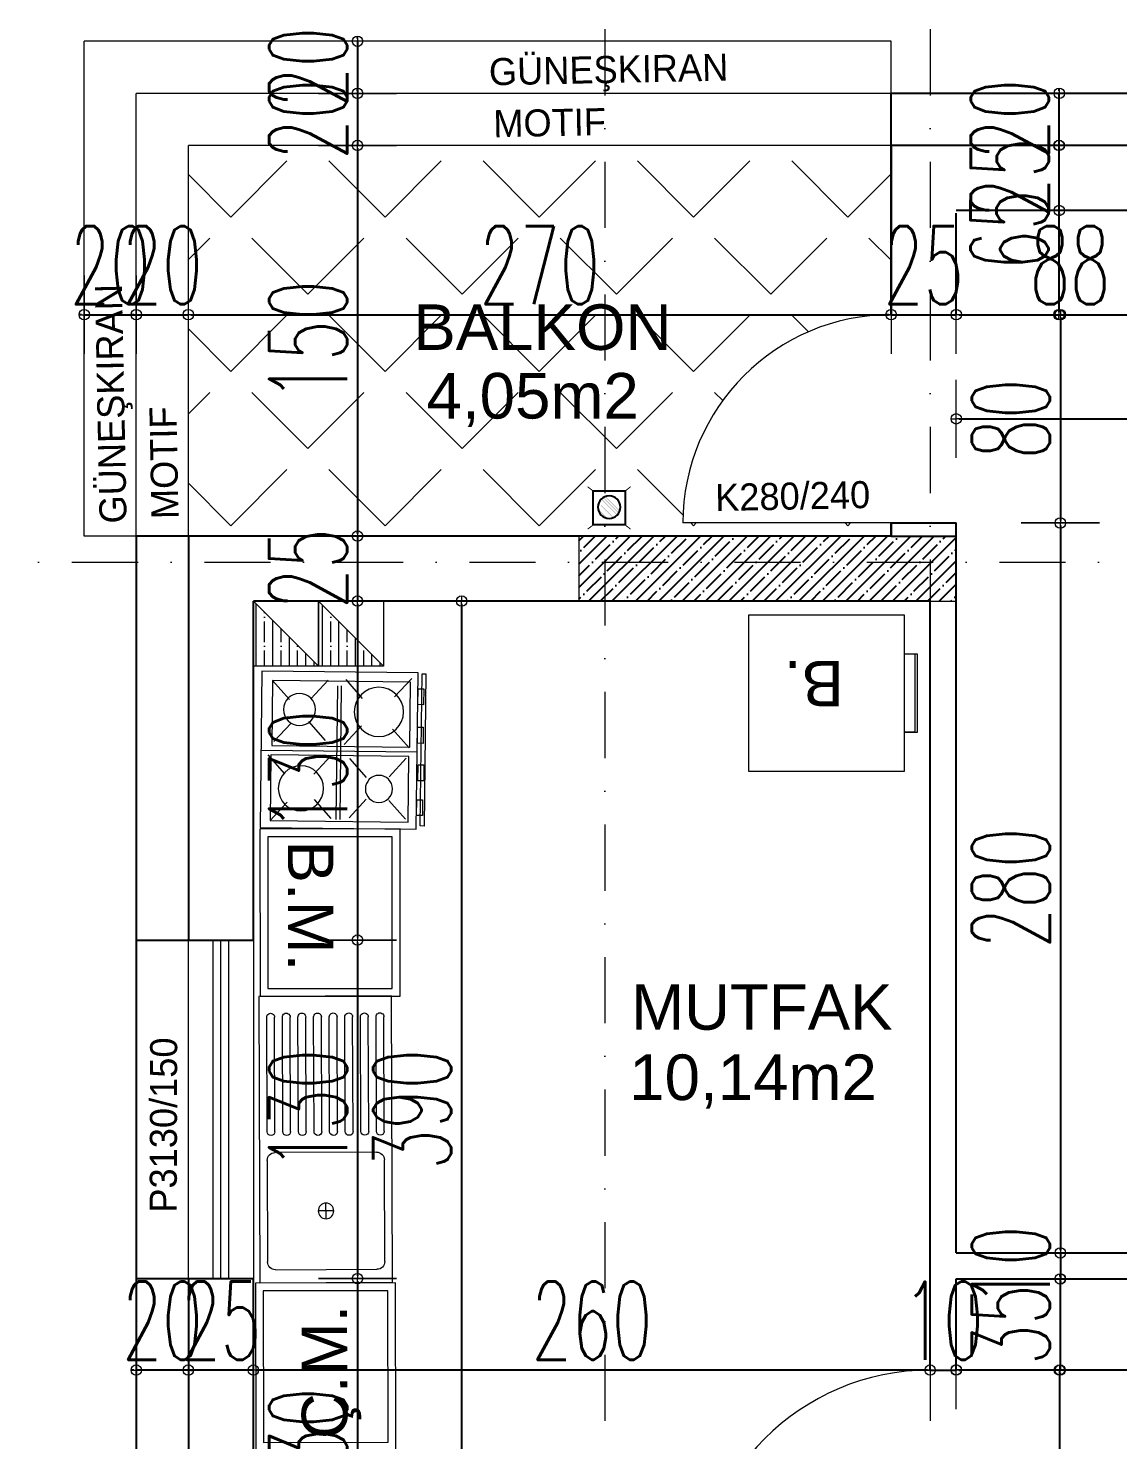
# Model space of a CAD drawing. Header units: millimetres. Extents: x -16104 to 67872, y -88009 to 12107.
# Drawn here: x 28793 to 29212, y 11078 to 11620 of the extents above; entities that cross this region are included whole.
import ezdxf

# ---------------------------------------------------------------- set-up
doc = ezdxf.new("R2010")
doc.units = ezdxf.units.MM
doc.linetypes.add('DASHDOTX2', pattern=[50.8, 25.4, -12.7, 0, -12.7])
doc.layers.get('0').update_dxf_attribs({"color": 241})
for name, color, linetype, lineweight in [('akslar', 144, 'Continuous', 20), ('baca', 46, 'Continuous', 5), ('balkon', 6, 'Continuous', 5), ('duvar', 123, 'Continuous', 25), ('emsal&kolon', 1, 'Continuous', 5), ('kapı', 3, 'Continuous', 5), ('OLCU', 54, 'Continuous', 13), ('pencere', 5, 'Continuous', 5), ('POZ', 36, 'Continuous', 18), ('tefriş', 30, 'Continuous', 5), ('ÖLÇÜ', 252, 'Continuous', 20)]:
    doc.layers.add(name, color=color, linetype=linetype, lineweight=lineweight)
doc.styles.add('DIM', font='Txttw.shx', dxfattribs={"width": 0.6})
doc.styles.add('M2', font='stylu.ttf', dxfattribs={"height": 10})
doc.dimstyles.new('50', dxfattribs={"dimscale": 0, "dimtxt": 30, "dimasz": 1, "dimexe": 0, "dimexo": 2, "dimgap": 4, "dimtad": 1, "dimdec": 0, "dimzin": 0, "dimdsep": 46, "dimtxsty": 'DIM', "dimblk1": 'DOT', "dimblk2": 'DOT', "dimsah": 1, "dimcen": 1.5, "dimdle": 3, "dimse1": 1, "dimse2": 1, "dimclrd": 256, "dimclre": 9, "dimclrt": 256, "dimadec": 0, "dimazin": 0, "dimtfac": 0.24, "dimtdec": 0, "dimtix": 1, "dimtmove": 2, "dimatfit": 3, "dimldrblk": 'DOT', "dimfxl": 0, "dimtolj": 1, "dimtzin": 15, "dimarcsym": 0})

# ---------------------------------------------------------------- blocks, each defined once
blk = doc.blocks.new('DOT')
for p, q in [((0, 15), (0, -15)), ((-2, 0), (0, 0)), ((2, 0), (0, 0))]:
    blk.add_line(p, q)
blk.add_circle((0, 0), 2)
blk = doc.blocks.new('*D2025')
at = {"layer": 'Defpoints', "color": 0, "transparency": 16777216}
for p in [(28814.93, 11510.04), (28834.93, 11510.04), (28834.93, 11510.04)]:
    blk.add_point(p, dxfattribs=at)
at = {"layer": 'OLCU', "lineweight": -2, "transparency": 16777216}
for p, q in [((28813.93, 11510.04), (28812.93, 11510.04)), ((28814.93, 11510.04), (28834.93, 11510.04)), ((28835.93, 11510.04), (28836.93, 11510.04))]:
    blk.add_line(p, q, dxfattribs=at)
blk.add_blockref('DOT', (28814.93, 11510.04), dxfattribs=at)
at = {"layer": 'OLCU', "lineweight": -2, "transparency": 16777216, "rotation": 180}
blk.add_blockref('DOT', (28834.93, 11510.04), dxfattribs=at)
at = {"layer": 'OLCU', "transparency": 16777216, "insert": (28824.93, 11529.04), "char_height": 30, "attachment_point": 5, "style": 'DIM'}
blk.add_mtext('\\A1;20', dxfattribs=at)
blk = doc.blocks.new('*D2313')
at = {"layer": 'Defpoints', "color": 0, "transparency": 16777216}
for p in [(28834.93, 11510.04), (28854.93, 11510.04), (28854.93, 11510.04)]:
    blk.add_point(p, dxfattribs=at)
at = {"layer": 'OLCU', "lineweight": -2, "transparency": 16777216}
for p, q in [((28833.93, 11510.04), (28832.93, 11510.04)), ((28834.93, 11510.04), (28854.93, 11510.04)), ((28855.93, 11510.04), (28856.93, 11510.04))]:
    blk.add_line(p, q, dxfattribs=at)
blk.add_blockref('DOT', (28834.93, 11510.04), dxfattribs=at)
at = {"layer": 'OLCU', "lineweight": -2, "transparency": 16777216, "rotation": 180}
blk.add_blockref('DOT', (28854.93, 11510.04), dxfattribs=at)
at = {"layer": 'OLCU', "transparency": 16777216, "insert": (28844.93, 11529.04), "char_height": 30, "attachment_point": 5, "style": 'DIM'}
blk.add_mtext('\\A1;20', dxfattribs=at)
blk = doc.blocks.new('*D2314')
at = {"layer": 'Defpoints', "color": 0, "transparency": 16777216}
for p in [(28854.93, 11510.04), (29124.93, 11510.04), (29124.93, 11510.04)]:
    blk.add_point(p, dxfattribs=at)
at = {"layer": 'OLCU', "lineweight": -2, "transparency": 16777216}
blk.add_line((28855.93, 11510.04), (29123.93, 11510.04), dxfattribs=at)
at = {"layer": 'OLCU', "lineweight": -2, "transparency": 16777216, "rotation": 180}
blk.add_blockref('DOT', (28854.93, 11510.04), dxfattribs=at)
at = {"layer": 'OLCU', "lineweight": -2, "transparency": 16777216}
blk.add_blockref('DOT', (29124.93, 11510.04), dxfattribs=at)
at = {"layer": 'OLCU', "transparency": 16777216, "insert": (28989.93, 11529.04), "char_height": 30, "attachment_point": 5, "style": 'DIM'}
blk.add_mtext('\\A1;270', dxfattribs=at)
blk = doc.blocks.new('*D2315')
at = {"layer": 'Defpoints', "color": 0, "transparency": 16777216}
for p in [(29124.93, 11510.04), (29149.93, 11510.04), (29149.93, 11510.04)]:
    blk.add_point(p, dxfattribs=at)
at = {"layer": 'OLCU', "lineweight": -2, "transparency": 16777216}
for p, q in [((29123.93, 11510.04), (29122.93, 11510.04)), ((29124.93, 11510.04), (29149.93, 11510.04)), ((29150.93, 11510.04), (29151.93, 11510.04))]:
    blk.add_line(p, q, dxfattribs=at)
blk.add_blockref('DOT', (29124.93, 11510.04), dxfattribs=at)
at = {"layer": 'OLCU', "lineweight": -2, "transparency": 16777216, "rotation": 180}
blk.add_blockref('DOT', (29149.93, 11510.04), dxfattribs=at)
at = {"layer": 'OLCU', "transparency": 16777216, "insert": (29137.43, 11529.04), "char_height": 30, "attachment_point": 5, "style": 'DIM'}
blk.add_mtext('\\A1;25', dxfattribs=at)
blk = doc.blocks.new('*D2316')
at = {"layer": 'Defpoints', "color": 0, "transparency": 16777216}
for p in [(29149.93, 11550.04), (29237.43, 11550.04), (29237.43, 11510.04)]:
    blk.add_point(p, dxfattribs=at)
at = {"layer": 'OLCU', "lineweight": -2, "transparency": 16777216}
blk.add_line((29150.93, 11510.04), (29236.43, 11510.04), dxfattribs=at)
at = {"layer": 'OLCU', "lineweight": -2, "transparency": 16777216, "rotation": 180}
blk.add_blockref('DOT', (29149.93, 11510.04), dxfattribs=at)
at = {"layer": 'OLCU', "lineweight": -2, "transparency": 16777216}
blk.add_blockref('DOT', (29237.43, 11510.04), dxfattribs=at)
at = {"layer": 'OLCU', "transparency": 16777216, "insert": (29193.68, 11529.04), "char_height": 30, "attachment_point": 5, "style": 'DIM'}
blk.add_mtext('\\A1;88', dxfattribs=at)
blk = doc.blocks.new('*D2030')
at = {"layer": 'Defpoints', "color": 0, "transparency": 16777216}
for p in [(29149.93, 11495.04), (29454.93, 11495.04), (29454.93, 11470.04)]:
    blk.add_point(p, dxfattribs=at)
at = {"layer": 'OLCU', "lineweight": -2, "transparency": 16777216}
blk.add_line((29150.93, 11470.04), (29453.93, 11470.04), dxfattribs=at)
at = {"layer": 'OLCU', "lineweight": -2, "transparency": 16777216, "rotation": 180}
blk.add_blockref('DOT', (29149.93, 11470.04), dxfattribs=at)
at = {"layer": 'OLCU', "lineweight": -2, "transparency": 16777216}
blk.add_blockref('DOT', (29454.93, 11470.04), dxfattribs=at)
at = {"layer": 'OLCU', "transparency": 16777216, "insert": (29302.43, 11489.04), "char_height": 30, "attachment_point": 5, "style": 'DIM'}
blk.add_mtext('\\A1;305', dxfattribs=at)
blk = doc.blocks.new('*D2036')
at = {"layer": 'Defpoints', "color": 0, "transparency": 16777216}
for p in [(28919.93, 11615.04), (28919.93, 11595.04), (28919.93, 11595.04)]:
    blk.add_point(p, dxfattribs=at)
at = {"layer": 'OLCU', "lineweight": -2, "transparency": 16777216}
for p, q in [((28919.93, 11616.04), (28919.93, 11617.04)), ((28919.93, 11615.04), (28919.93, 11595.04)), ((28919.93, 11594.04), (28919.93, 11593.04))]:
    blk.add_line(p, q, dxfattribs=at)
for p, rotation in [((28919.93, 11615.04), 270), ((28919.93, 11595.04), 90)]:
    blk.add_blockref('DOT', p, dxfattribs=dict(at, rotation=rotation))
at = {"layer": 'OLCU', "transparency": 16777216, "insert": (28900.93, 11605.04), "char_height": 30, "attachment_point": 5, "rotation": 90, "style": 'DIM'}
blk.add_mtext('\\A1;20', dxfattribs=at)
blk = doc.blocks.new('*D2324')
at = {"layer": 'Defpoints', "color": 0, "transparency": 16777216}
for p in [(28919.93, 11595.04), (28919.93, 11575.04), (28919.93, 11575.04)]:
    blk.add_point(p, dxfattribs=at)
at = {"layer": 'OLCU', "lineweight": -2, "transparency": 16777216}
for p, q in [((28919.93, 11596.04), (28919.93, 11597.04)), ((28919.93, 11595.04), (28919.93, 11575.04)), ((28919.93, 11574.04), (28919.93, 11573.04))]:
    blk.add_line(p, q, dxfattribs=at)
for p, rotation in [((28919.93, 11595.04), 270), ((28919.93, 11575.04), 90)]:
    blk.add_blockref('DOT', p, dxfattribs=dict(at, rotation=rotation))
at = {"layer": 'OLCU', "transparency": 16777216, "insert": (28900.93, 11585.04), "char_height": 30, "attachment_point": 5, "rotation": 90, "style": 'DIM'}
blk.add_mtext('\\A1;20', dxfattribs=at)
blk = doc.blocks.new('*D2325')
at = {"layer": 'Defpoints', "color": 0, "transparency": 16777216}
for p in [(28919.93, 11575.04), (28919.93, 11425.04), (28919.93, 11425.04)]:
    blk.add_point(p, dxfattribs=at)
at = {"layer": 'OLCU', "lineweight": -2, "transparency": 16777216}
blk.add_line((28919.93, 11574.04), (28919.93, 11426.04), dxfattribs=at)
for p, rotation in [((28919.93, 11575.04), 90), ((28919.93, 11425.04), 270)]:
    blk.add_blockref('DOT', p, dxfattribs=dict(at, rotation=rotation))
at = {"layer": 'OLCU', "transparency": 16777216, "insert": (28900.93, 11500.04), "char_height": 30, "attachment_point": 5, "rotation": 90, "style": 'DIM'}
blk.add_mtext('\\A1;150', dxfattribs=at)
blk = doc.blocks.new('*D2326')
at = {"layer": 'Defpoints', "color": 0, "transparency": 16777216}
for p in [(28919.93, 11425.04), (28919.93, 11400.04), (28919.93, 11400.04)]:
    blk.add_point(p, dxfattribs=at)
at = {"layer": 'OLCU', "lineweight": -2, "transparency": 16777216}
for p, q in [((28919.93, 11426.04), (28919.93, 11427.04)), ((28919.93, 11425.04), (28919.93, 11400.04)), ((28919.93, 11399.04), (28919.93, 11398.04))]:
    blk.add_line(p, q, dxfattribs=at)
for p, rotation in [((28919.93, 11425.04), 270), ((28919.93, 11400.04), 90)]:
    blk.add_blockref('DOT', p, dxfattribs=dict(at, rotation=rotation))
at = {"layer": 'OLCU', "transparency": 16777216, "insert": (28900.93, 11412.54), "char_height": 30, "attachment_point": 5, "rotation": 90, "style": 'DIM'}
blk.add_mtext('\\A1;25', dxfattribs=at)
blk = doc.blocks.new('*D2327')
at = {"layer": 'Defpoints', "color": 0, "transparency": 16777216}
for p in [(28879.93, 11400.04), (28879.93, 11269.89), (28919.93, 11269.89)]:
    blk.add_point(p, dxfattribs=at)
at = {"layer": 'OLCU', "lineweight": -2, "transparency": 16777216}
blk.add_line((28919.93, 11399.04), (28919.93, 11270.89), dxfattribs=at)
for p, rotation in [((28919.93, 11400.04), 90), ((28919.93, 11269.89), 270)]:
    blk.add_blockref('DOT', p, dxfattribs=dict(at, rotation=rotation))
at = {"layer": 'OLCU', "transparency": 16777216, "insert": (28900.93, 11334.97), "char_height": 30, "attachment_point": 5, "rotation": 90, "style": 'DIM'}
blk.add_mtext('\\A1;130', dxfattribs=at)
blk = doc.blocks.new('*D2328')
at = {"layer": 'Defpoints', "color": 0, "transparency": 16777216}
for p in [(28879.93, 11269.89), (28879.93, 11139.89), (28919.93, 11139.89)]:
    blk.add_point(p, dxfattribs=at)
at = {"layer": 'OLCU', "lineweight": -2, "transparency": 16777216}
blk.add_line((28919.93, 11268.89), (28919.93, 11140.89), dxfattribs=at)
for p, rotation in [((28919.93, 11269.89), 90), ((28919.93, 11139.89), 270)]:
    blk.add_blockref('DOT', p, dxfattribs=dict(at, rotation=rotation))
at = {"layer": 'OLCU', "transparency": 16777216, "insert": (28900.93, 11204.89), "char_height": 30, "attachment_point": 5, "rotation": 90, "style": 'DIM'}
blk.add_mtext('\\A1;130', dxfattribs=at)
blk = doc.blocks.new('*D2037')
at = {"layer": 'Defpoints', "color": 0, "transparency": 16777216}
for p in [(28879.93, 11139.89), (28879.93, 11009.73), (28919.93, 11009.73)]:
    blk.add_point(p, dxfattribs=at)
at = {"layer": 'OLCU', "lineweight": -2, "transparency": 16777216}
blk.add_line((28919.93, 11138.89), (28919.93, 11010.73), dxfattribs=at)
for p, rotation in [((28919.93, 11139.89), 90), ((28919.93, 11009.73), 270)]:
    blk.add_blockref('DOT', p, dxfattribs=dict(at, rotation=rotation))
at = {"layer": 'OLCU', "transparency": 16777216, "insert": (28900.93, 11074.81), "char_height": 30, "attachment_point": 5, "rotation": 90, "style": 'DIM'}
blk.add_mtext('\\A1;130', dxfattribs=at)
blk = doc.blocks.new('*D2040')
at = {"layer": 'Defpoints', "color": 0, "transparency": 16777216}
for p in [(28929.93, 11400.04), (28934.93, 11009.73), (28959.93, 11009.73)]:
    blk.add_point(p, dxfattribs=at)
at = {"layer": 'OLCU', "lineweight": -2, "transparency": 16777216}
blk.add_line((28959.93, 11399.04), (28959.93, 11010.73), dxfattribs=at)
for p, rotation in [((28959.93, 11400.04), 90), ((28959.93, 11009.73), 270)]:
    blk.add_blockref('DOT', p, dxfattribs=dict(at, rotation=rotation))
at = {"layer": 'OLCU', "transparency": 16777216, "insert": (28940.93, 11204.89), "char_height": 30, "attachment_point": 5, "rotation": 90, "style": 'DIM'}
blk.add_mtext('\\A1;390', dxfattribs=at)
blk = doc.blocks.new('*D2044')
at = {"layer": 'Defpoints', "color": 0, "transparency": 16777216}
for p in [(29158.25, 11575.04), (29189.5, 11575.04), (29158.25, 11550.04)]:
    blk.add_point(p, dxfattribs=at)
at = {"layer": 'OLCU', "lineweight": -2, "transparency": 16777216}
for p, q in [((29189.5, 11576.04), (29189.5, 11577.04)), ((29189.5, 11550.04), (29189.5, 11575.04)), ((29189.5, 11549.04), (29189.5, 11548.04))]:
    blk.add_line(p, q, dxfattribs=at)
for p, rotation in [((29189.5, 11575.04), 270), ((29189.5, 11550.04), 90)]:
    blk.add_blockref('DOT', p, dxfattribs=dict(at, rotation=rotation))
at = {"layer": 'OLCU', "transparency": 16777216, "insert": (29170.5, 11562.54), "char_height": 30, "attachment_point": 5, "rotation": 90, "style": 'DIM'}
blk.add_mtext('\\A1;25', dxfattribs=at)
blk = doc.blocks.new('*D2045')
at = {"layer": 'Defpoints', "color": 0, "transparency": 16777216}
for p in [(29189.5, 11595.04), (29189.5, 11595.04), (29189.5, 11575.04)]:
    blk.add_point(p, dxfattribs=at)
at = {"layer": 'OLCU', "lineweight": -2, "transparency": 16777216}
for p, q in [((29189.5, 11596.04), (29189.5, 11597.04)), ((29189.5, 11575.04), (29189.5, 11595.04)), ((29189.5, 11574.04), (29189.5, 11573.04))]:
    blk.add_line(p, q, dxfattribs=at)
for p, rotation in [((29189.5, 11595.04), 270), ((29189.5, 11575.04), 90)]:
    blk.add_blockref('DOT', p, dxfattribs=dict(at, rotation=rotation))
at = {"layer": 'OLCU', "transparency": 16777216, "insert": (29170.5, 11585.04), "char_height": 30, "attachment_point": 5, "rotation": 90, "style": 'DIM'}
blk.add_mtext('\\A1;20', dxfattribs=at)
blk = doc.blocks.new('*D2046')
at = {"layer": 'Defpoints', "color": 0, "transparency": 16777216}
for p in [(29133.25, 11575.04), (29133.25, 11510.04), (29189.39, 11510.04)]:
    blk.add_point(p, dxfattribs=at)
at = {"layer": 'OLCU', "lineweight": -2, "transparency": 16777216}
blk.add_line((29189.39, 11574.04), (29189.39, 11511.04), dxfattribs=at)
for p, rotation in [((29189.39, 11575.04), 90), ((29189.39, 11510.04), 270)]:
    blk.add_blockref('DOT', p, dxfattribs=dict(at, rotation=rotation))
at = {"layer": 'OLCU', "transparency": 16777216, "insert": (29170.39, 11542.54), "char_height": 30, "attachment_point": 5, "rotation": 90, "style": 'DIM'}
blk.add_mtext('\\A1;65', dxfattribs=at)
blk = doc.blocks.new('*D2047')
at = {"layer": 'Defpoints', "color": 0, "transparency": 16777216}
for p in [(29133.25, 11510.04), (29133.25, 11430.04), (29189.93, 11430.04)]:
    blk.add_point(p, dxfattribs=at)
at = {"layer": 'OLCU', "lineweight": -2, "transparency": 16777216}
blk.add_line((29189.93, 11509.04), (29189.93, 11431.04), dxfattribs=at)
for p, rotation in [((29189.93, 11510.04), 90), ((29189.93, 11430.04), 270)]:
    blk.add_blockref('DOT', p, dxfattribs=dict(at, rotation=rotation))
at = {"layer": 'OLCU', "transparency": 16777216, "insert": (29170.93, 11470.04), "char_height": 30, "attachment_point": 5, "rotation": 90, "style": 'DIM'}
blk.add_mtext('\\A1;80', dxfattribs=at)
blk = doc.blocks.new('*D2334')
at = {"layer": 'Defpoints', "color": 0, "transparency": 16777216}
for p in [(29149.93, 11430.04), (29149.93, 11149.73), (29189.93, 11149.73)]:
    blk.add_point(p, dxfattribs=at)
at = {"layer": 'OLCU', "lineweight": -2, "transparency": 16777216}
blk.add_line((29189.93, 11429.04), (29189.93, 11150.73), dxfattribs=at)
for p, rotation in [((29189.93, 11430.04), 90), ((29189.93, 11149.73), 270)]:
    blk.add_blockref('DOT', p, dxfattribs=dict(at, rotation=rotation))
at = {"layer": 'OLCU', "transparency": 16777216, "insert": (29170.93, 11289.89), "char_height": 30, "attachment_point": 5, "rotation": 90, "style": 'DIM'}
blk.add_mtext('\\A1;280', dxfattribs=at)
blk = doc.blocks.new('*D2048')
at = {"layer": 'Defpoints', "color": 0, "transparency": 16777216}
for p in [(29189.93, 11149.73), (29189.93, 11139.73), (29189.93, 11139.73)]:
    blk.add_point(p, dxfattribs=at)
at = {"layer": 'OLCU', "lineweight": -2, "transparency": 16777216}
for p, q in [((29189.93, 11150.73), (29189.93, 11151.73)), ((29189.93, 11149.73), (29189.93, 11139.73)), ((29189.93, 11138.73), (29189.93, 11137.73))]:
    blk.add_line(p, q, dxfattribs=at)
for p, rotation in [((29189.93, 11149.73), 270), ((29189.93, 11139.73), 90)]:
    blk.add_blockref('DOT', p, dxfattribs=dict(at, rotation=rotation))
at = {"layer": 'OLCU', "transparency": 16777216, "insert": (29170.93, 11144.73), "char_height": 30, "attachment_point": 5, "rotation": 90, "style": 'DIM'}
blk.add_mtext('\\A1;10', dxfattribs=at)
blk = doc.blocks.new('*D2335')
at = {"layer": 'Defpoints', "color": 0, "transparency": 16777216}
for p in [(29149.93, 11139.73), (29149.93, 11104.73), (29189.87, 11104.73)]:
    blk.add_point(p, dxfattribs=at)
at = {"layer": 'OLCU', "lineweight": -2, "transparency": 16777216}
for p, q in [((29189.87, 11140.73), (29189.87, 11141.73)), ((29189.87, 11139.73), (29189.87, 11104.73)), ((29189.87, 11103.73), (29189.87, 11102.73))]:
    blk.add_line(p, q, dxfattribs=at)
for p, rotation in [((29189.87, 11139.73), 270), ((29189.87, 11104.73), 90)]:
    blk.add_blockref('DOT', p, dxfattribs=dict(at, rotation=rotation))
at = {"layer": 'OLCU', "transparency": 16777216, "insert": (29170.87, 11122.23), "char_height": 30, "attachment_point": 5, "rotation": 90, "style": 'DIM'}
blk.add_mtext('\\A1;35', dxfattribs=at)
blk = doc.blocks.new('*D2049')
at = {"layer": 'Defpoints', "color": 0, "transparency": 16777216}
for p in [(29149.93, 11104.73), (29149.93, 11014.73), (29189.57, 11014.73)]:
    blk.add_point(p, dxfattribs=at)
at = {"layer": 'OLCU', "lineweight": -2, "transparency": 16777216}
blk.add_line((29189.57, 11103.73), (29189.57, 11015.73), dxfattribs=at)
for p, rotation in [((29189.57, 11104.73), 90), ((29189.57, 11014.73), 270)]:
    blk.add_blockref('DOT', p, dxfattribs=dict(at, rotation=rotation))
at = {"layer": 'OLCU', "transparency": 16777216, "insert": (29170.57, 11059.73), "char_height": 30, "attachment_point": 5, "rotation": 90, "style": 'DIM'}
blk.add_mtext('\\A1;90', dxfattribs=at)
blk = doc.blocks.new('*D2093')
at = {"layer": 'Defpoints', "color": 0, "transparency": 16777216}
for p in [(29139.93, 11104.73), (29149.93, 11104.73), (29149.93, 11104.73)]:
    blk.add_point(p, dxfattribs=at)
at = {"layer": 'OLCU', "lineweight": -2, "transparency": 16777216}
for p, q in [((29138.93, 11104.73), (29137.93, 11104.73)), ((29139.93, 11104.73), (29149.93, 11104.73)), ((29150.93, 11104.73), (29151.93, 11104.73))]:
    blk.add_line(p, q, dxfattribs=at)
blk.add_blockref('DOT', (29139.93, 11104.73), dxfattribs=at)
at = {"layer": 'OLCU', "lineweight": -2, "transparency": 16777216, "rotation": 180}
blk.add_blockref('DOT', (29149.93, 11104.73), dxfattribs=at)
at = {"layer": 'OLCU', "transparency": 16777216, "insert": (29144.93, 11123.73), "char_height": 30, "attachment_point": 5, "style": 'DIM'}
blk.add_mtext('\\A1;10', dxfattribs=at)
blk = doc.blocks.new('*D2094')
at = {"layer": 'Defpoints', "color": 0, "transparency": 16777216}
for p in [(28879.93, 11104.73), (28879.93, 11104.73), (29139.93, 11104.73)]:
    blk.add_point(p, dxfattribs=at)
at = {"layer": 'OLCU', "lineweight": -2, "transparency": 16777216}
blk.add_line((29138.93, 11104.73), (28880.93, 11104.73), dxfattribs=at)
at = {"layer": 'OLCU', "lineweight": -2, "transparency": 16777216, "rotation": 180}
blk.add_blockref('DOT', (28879.93, 11104.73), dxfattribs=at)
at = {"layer": 'OLCU', "lineweight": -2, "transparency": 16777216}
blk.add_blockref('DOT', (29139.93, 11104.73), dxfattribs=at)
at = {"layer": 'OLCU', "transparency": 16777216, "insert": (29009.93, 11123.73), "char_height": 30, "attachment_point": 5, "style": 'DIM'}
blk.add_mtext('\\A1;260', dxfattribs=at)
blk = doc.blocks.new('*D2095')
at = {"layer": 'Defpoints', "color": 0, "transparency": 16777216}
for p in [(28854.93, 11104.73), (28854.93, 11104.73), (28879.93, 11104.73)]:
    blk.add_point(p, dxfattribs=at)
at = {"layer": 'OLCU', "lineweight": -2, "transparency": 16777216}
for p, q in [((28853.93, 11104.73), (28852.93, 11104.73)), ((28879.93, 11104.73), (28854.93, 11104.73)), ((28880.93, 11104.73), (28881.93, 11104.73))]:
    blk.add_line(p, q, dxfattribs=at)
blk.add_blockref('DOT', (28854.93, 11104.73), dxfattribs=at)
at = {"layer": 'OLCU', "lineweight": -2, "transparency": 16777216, "rotation": 180}
blk.add_blockref('DOT', (28879.93, 11104.73), dxfattribs=at)
at = {"layer": 'OLCU', "transparency": 16777216, "insert": (28867.43, 11123.73), "char_height": 30, "attachment_point": 5, "style": 'DIM'}
blk.add_mtext('\\A1;25', dxfattribs=at)
blk = doc.blocks.new('*D2096')
at = {"layer": 'Defpoints', "color": 0, "transparency": 16777216}
for p in [(28834.93, 11104.73), (28834.93, 11104.73), (28854.93, 11104.73)]:
    blk.add_point(p, dxfattribs=at)
at = {"layer": 'OLCU', "lineweight": -2, "transparency": 16777216}
for p, q in [((28833.93, 11104.73), (28832.93, 11104.73)), ((28854.93, 11104.73), (28834.93, 11104.73)), ((28855.93, 11104.73), (28856.93, 11104.73))]:
    blk.add_line(p, q, dxfattribs=at)
blk.add_blockref('DOT', (28834.93, 11104.73), dxfattribs=at)
at = {"layer": 'OLCU', "lineweight": -2, "transparency": 16777216, "rotation": 180}
blk.add_blockref('DOT', (28854.93, 11104.73), dxfattribs=at)
at = {"layer": 'OLCU', "transparency": 16777216, "insert": (28844.93, 11123.73), "char_height": 30, "attachment_point": 5, "style": 'DIM'}
blk.add_mtext('\\A1;20', dxfattribs=at)
blk = doc.blocks.new('*D2369')
at = {"layer": 'Defpoints', "color": 0, "transparency": 16777216}
for p in [(29149.93, 11139.73), (29359.93, 11139.73), (29359.93, 11104.82)]:
    blk.add_point(p, dxfattribs=at)
at = {"layer": 'OLCU', "lineweight": -2, "transparency": 16777216}
blk.add_line((29150.93, 11104.82), (29358.93, 11104.82), dxfattribs=at)
at = {"layer": 'OLCU', "lineweight": -2, "transparency": 16777216, "rotation": 180}
blk.add_blockref('DOT', (29149.93, 11104.82), dxfattribs=at)
at = {"layer": 'OLCU', "lineweight": -2, "transparency": 16777216}
blk.add_blockref('DOT', (29359.93, 11104.82), dxfattribs=at)
at = {"layer": 'OLCU', "transparency": 16777216, "insert": (29254.93, 11123.82), "char_height": 30, "attachment_point": 5, "style": 'DIM'}
blk.add_mtext('\\A1;210', dxfattribs=at)
blk = doc.blocks.new('*D2187')
at = {"layer": 'Defpoints', "color": 0, "transparency": 16777216}
for p in [(29004.93, 11790.04), (29014.91, 10777.83), (29014.91, 10742.83)]:
    blk.add_point(p, dxfattribs=at)
at = {"layer": 'OLCU', "lineweight": -2, "transparency": 16777216}
for p, q in [((29003.93, 10777.83), (29002.93, 10777.83)), ((29004.93, 10777.83), (29014.91, 10777.83)), ((29015.91, 10777.83), (29016.91, 10777.83))]:
    blk.add_line(p, q, dxfattribs=at)
blk.add_blockref('DOT', (29004.93, 10777.83), dxfattribs=at)
at = {"layer": 'OLCU', "lineweight": -2, "transparency": 16777216, "rotation": 180}
blk.add_blockref('DOT', (29014.91, 10777.83), dxfattribs=at)
at = {"layer": 'OLCU', "transparency": 16777216, "insert": (29009.92, 10796.83), "char_height": 30, "attachment_point": 5, "style": 'DIM'}
blk.add_mtext('\\A1;10', dxfattribs=at)
blk = doc.blocks.new('*D2189')
at = {"layer": 'Defpoints', "color": 0, "transparency": 16777216}
for p in [(29139.93, 11825.04), (29644.89, 11825.04), (29644.89, 10777.83)]:
    blk.add_point(p, dxfattribs=at)
at = {"layer": 'OLCU', "lineweight": -2, "transparency": 16777216}
blk.add_line((29140.93, 11825.04), (29643.89, 11825.04), dxfattribs=at)
at = {"layer": 'OLCU', "lineweight": -2, "transparency": 16777216, "rotation": 180}
blk.add_blockref('DOT', (29139.93, 11825.04), dxfattribs=at)
at = {"layer": 'OLCU', "lineweight": -2, "transparency": 16777216}
blk.add_blockref('DOT', (29644.89, 11825.04), dxfattribs=at)
at = {"layer": 'OLCU', "transparency": 16777216, "insert": (29392.41, 11844.04), "char_height": 30, "attachment_point": 5, "style": 'DIM'}
blk.add_mtext('\\A1;505', dxfattribs=at)
blk = doc.blocks.new('ocak')
at = {"layer": 'tefriş', "linetype": 'Continuous'}
for p, q in [((16296.72, -4660.22), (16356.72, -4660.22)), ((16296.72, -4720.22), (16296.72, -4660.22)), ((16327.06, -4660.22), (16327.06, -4720.22)), ((16356.72, -4660.22), (16356.72, -4720.22)), ((16300.32, -4664.37), (16325.23, -4664.37)), ((16300.32, -4717.41), (16300.32, -4664.37)), ((16307.53, -4670.9), (16300.32, -4664.37)), ((16316.56, -4671.64), (16323.76, -4665.1)), ((16325.23, -4664.37), (16325.23, -4717.41)), ((16336.03, -4669.44), (16328.83, -4662.97)), ((16328.83, -4664.01), (16354.1, -4664.01)), ((16328.83, -4717.05), (16328.83, -4664.01)), ((16346.89, -4670.54), (16354.1, -4664.01)), ((16354.1, -4664.01), (16354.1, -4717.05)), ((16299.96, -4685.67), (16307.16, -4679.2)), ((16323.03, -4685), (16315.83, -4678.47)), ((16328.83, -4687.14), (16336.03, -4680.61)), ((16353, -4687.5), (16345.8, -4680.97)), ((16306.79, -4699.04), (16299.59, -4692.57)), ((16302.09, -4689.27), (16353.36, -4689.27)), ((16302.09, -4690.74), (16353.36, -4690.74)), ((16317.29, -4698.67), (16324.49, -4692.2)), ((16337.13, -4700.87), (16329.93, -4694.34)), ((16345.43, -4700.87), (16352.69, -4694.34)), ((16325.59, -4717.11), (16318.39, -4710.58)), ((16329.56, -4716.01), (16336.76, -4709.54)), ((16353, -4716.01), (16345.8, -4709.54)), ((16298.86, -4717.84), (16306.06, -4711.31)), ((16356.72, -4720.22), (16296.72, -4720.22)), ((16325.23, -4717.41), (16300.32, -4717.41)), ((16308.93, -4720.28), (16302.83, -4720.28)), ((16302.83, -4720.28), (16302.83, -4722.48)), ((16308.93, -4722.48), (16308.93, -4720.28)), ((16317.6, -4720.28), (16317.6, -4722.48)), ((16323.76, -4720.28), (16317.6, -4720.28)), ((16323.76, -4722.48), (16323.76, -4720.28)), ((16354.1, -4717.05), (16328.83, -4717.05)), ((16338.17, -4720.65), (16332.06, -4720.65)), ((16332.06, -4720.65), (16332.06, -4722.84)), ((16338.17, -4722.84), (16338.17, -4720.65)), ((16345.43, -4720.28), (16345.43, -4722.48)), ((16351.53, -4720.28), (16345.43, -4720.28)), ((16351.53, -4722.48), (16351.53, -4720.28)), ((16297.03, -4721.75), (16297.03, -4723.21)), ((16355.5, -4721.75), (16297.03, -4721.75)), ((16297.03, -4723.21), (16355.5, -4723.21)), ((16302.83, -4722.48), (16308.93, -4722.48)), ((16317.6, -4722.48), (16323.76, -4722.48)), ((16332.06, -4722.84), (16338.17, -4722.84)), ((16345.43, -4722.48), (16351.53, -4722.48)), ((16355.5, -4723.21), (16355.5, -4721.75))]:
    blk.add_line(p, q, dxfattribs=at).dxf.unprotected_set("ltscale", 0)
for centre, radius in [((16341.58, -4675.72), 8.68), ((16311.31, -4674.81), 6.15), ((16311.86, -4705.33), 9.47), ((16341.46, -4705.69), 5.22)]:
    blk.add_circle(centre, radius, dxfattribs=at).dxf.unprotected_set("ltscale", 0)
blk = doc.blocks.new('öu')
at = {"layer": 'tefriş'}
for points in [[(2090.97, -468.94), (2090.97, -404.72), (2037.16, -404.72), (2037.16, -468.94)], [(2087.97, -465.94), (2087.97, -407.72), (2040.16, -407.72), (2040.16, -465.94)]]:
    blk.add_lwpolyline(points, close=True, dxfattribs=at)
at = {"layer": 'tefriş', "insert": (2047.87, -459.36), "char_height": 17.5, "width": 1076.8413, "attachment_point": 9, "rotation": 270}
blk.add_mtext('{\\fArial|b0|i0|c162|p34;B.M.}', dxfattribs=at)
blk = doc.blocks.new('nb')
at = {"layer": 'tefriş'}
for points in [[(2093.6, -356.31), (2093.6, -292.09), (2039.78, -292.09), (2039.78, -356.31)], [(2090.6, -353.31), (2090.6, -295.09), (2042.78, -295.09), (2042.78, -353.31)]]:
    blk.add_lwpolyline(points, close=True, dxfattribs=at)
at = {"layer": 'tefriş', "insert": (2053.03, -347.96), "char_height": 17.5, "width": 1076.8413, "attachment_point": 9, "rotation": 270}
blk.add_mtext('{\\fArial|b0|i0|c162|p34;Ç.M.}', dxfattribs=at)
blk = doc.blocks.new('new block')
at = {"layer": 'tefriş'}
for p, q in [((1269.85, 5670.26), (1379.85, 5670.26)), ((1269.85, 5619.26), (1269.85, 5670.26)), ((1379.85, 5670.26), (1379.85, 5619.26)), ((1277.85, 5667.26), (1316.85, 5667.26)), ((1327.85, 5667.26), (1371.85, 5667.26)), ((1274.85, 5625.26), (1274.85, 5664.26)), ((1319.85, 5664.26), (1319.85, 5625.26)), ((1327.85, 5664.26), (1371.85, 5664.26)), ((1327.85, 5661.26), (1371.85, 5661.26)), ((1327.85, 5658.26), (1371.85, 5658.26)), ((1327.85, 5655.26), (1371.85, 5655.26)), ((1327.85, 5652.26), (1371.85, 5652.26)), ((1327.85, 5649.26), (1371.85, 5649.26)), ((1294.35, 5644.76), (1300.35, 5644.76)), ((1297.35, 5647.76), (1297.35, 5641.76)), ((1327.85, 5646.26), (1371.85, 5646.26)), ((1327.85, 5643.26), (1371.85, 5643.26)), ((1327.85, 5640.26), (1371.85, 5640.26)), ((1327.85, 5637.26), (1371.85, 5637.26)), ((1327.85, 5634.26), (1371.85, 5634.26)), ((1327.85, 5631.26), (1371.85, 5631.26)), ((1327.85, 5628.26), (1371.85, 5628.26)), ((1316.85, 5622.26), (1277.85, 5622.26)), ((1327.85, 5625.26), (1371.85, 5625.26)), ((1327.85, 5622.26), (1371.85, 5622.26)), ((1379.85, 5619.26), (1269.85, 5619.26))]:
    blk.add_line(p, q, dxfattribs=at)
blk.add_circle((1297.35, 5644.76), 3, dxfattribs=at)
for centre, radius, start, end in [((1277.85, 5664.26), 3, 90, 180), ((1316.85, 5664.26), 3, 0, 90), ((1327.85, 5665.76), 1.5, 90, 270), ((1371.85, 5665.76), 1.5, 270, 90), ((1327.85, 5659.76), 1.5, 90, 270), ((1371.85, 5659.76), 1.5, 270, 90), ((1327.85, 5653.76), 1.5, 90, 270), ((1371.85, 5653.76), 1.5, 270, 90), ((1327.85, 5647.76), 1.5, 90, 270), ((1371.85, 5647.76), 1.5, 270, 90), ((1327.85, 5641.76), 1.5, 90, 270), ((1371.85, 5641.76), 1.5, 270, 90), ((1327.85, 5635.76), 1.5, 90, 270), ((1371.85, 5635.76), 1.5, 270, 90), ((1327.85, 5629.76), 1.5, 90, 270), ((1371.85, 5629.76), 1.5, 270, 90), ((1277.85, 5625.26), 3, 180, 270), ((1316.85, 5625.26), 3, 270, 0), ((1327.85, 5623.76), 1.5, 90, 270), ((1371.85, 5623.76), 1.5, 270, 90)]:
    blk.add_arc(centre, radius, start, end, dxfattribs=at)
blk = doc.blocks.new('A$C412C2498')
at = {"color": 5, "const_width": 0.6}
for points in [[(3.64, 24.29), (0.19, 27)], [(23.8, 24.29), (27.26, 27)], [(3.64, 2.95), (0.19, 0.24)], [(23.8, 2.95), (27.26, 0.24)]]:
    blk.add_lwpolyline(points, dxfattribs=at)
at = {"color": 5}
blk.add_lwpolyline([(23.8, 24.29), (3.64, 24.29), (3.64, 2.95), (23.8, 2.95)], close=True, dxfattribs=at)
at = {"const_width": 0.1}
for points in [[(6.68, 12.23), (14.63, 20.17)], [(6.76, 14.48), (12.37, 20.1)], [(7.15, 10.44), (16.41, 19.71)], [(7.89, 9.07), (17.79, 18.97)], [(8.8, 8), (18.86, 18.06)], [(9.96, 7.09), (19.77, 16.9)], [(11.26, 6.45), (20.41, 15.6)], [(13.03, 6.04), (20.82, 13.83)], [(14.77, 6.07), (20.78, 12.09)], [(17.41, 7.02), (19.84, 9.45)]]:
    blk.add_lwpolyline(points, dxfattribs=at)
blk.add_circle((13.74, 13.11), 7.12)
blk = doc.blocks.new('A$C5E2C1EC0')
at = {"xscale": 0.6105719971092185, "yscale": 0.6105719971092185, "zscale": 0.6105719971092185}
blk.add_blockref('A$C412C2498', (0, 0), dxfattribs=at)

msp = doc.modelspace()

# ---------------------------------------------------------------- hatches: boundary and pattern name
h = msp.add_hatch()
h.set_pattern_fill('ANSI35,_O', color=256)
h.set_pattern_definition([(45, (18012.7763, 0), (-4.490128, 4.490128), []), (45, (18017.2665, 0), (-4.490128, 4.490128), [7.9375, -1.5875, 0, -1.5875])])
h.paths.add_polyline_path([(29139.93, 11425.04), (29124.93, 11425.04), (29014.91, 11425.04), (29014.91, 11415.04), (29139.93, 11415.04)])
h.paths.add_polyline_path([(29014.91, 11425.04), (29004.93, 11425.04), (29004.93, 11415.04), (29014.91, 11415.04)])
h.paths.add_polyline_path([(29014.91, 11415.04), (29004.93, 11415.04), (29004.93, 11400.04), (29014.91, 11400.04)])
h.paths.add_polyline_path([(29139.93, 11415.04), (29014.91, 11415.04), (29014.91, 11400.04), (29139.93, 11400.04)])
h.paths.add_polyline_path([(29149.93, 11415.04), (29139.93, 11415.04), (29139.93, 11400.04), (29149.93, 11400.04)])
h.paths.add_polyline_path([(29149.93, 11425.04), (29139.93, 11425.04), (29139.93, 11415.04), (29149.93, 11415.04)])
at = {"layer": 'ÖLÇÜ'}
h = msp.add_hatch(dxfattribs=at)
h.set_pattern_fill('ANGLE,_O', color=256, scale=6, angle=45)
h.set_pattern_definition([(45, (14409.383, 17059.605), (-29.63485, 29.63485), [30.48, -11.43]), (135, (14409.383, 17059.605), (-29.63485, -29.63485), [30.48, -11.43])])
h.paths.add_polyline_path([(28854.93, 11575.04), (28854.93, 11425.04), (29014.91, 11425.04), (29014.91, 11575.04)])
h.paths.add_polyline_path([(29124.93, 11575.04), (29014.91, 11575.04), (29014.91, 11425.04), (29124.93, 11425.04), (29124.93, 11430.04), (29044.93, 11430.04, -0.414214), (29124.93, 11510.04)])
h.paths.add_polyline_path([(28822.86, 11551.54), (28867, 11551.54), (28867, 11506.54), (28822.86, 11506.54)], flags=9)
h.paths.add_polyline_path([(28959.28, 11551.54), (29020.57, 11551.54), (29020.57, 11506.54), (28959.28, 11506.54)], flags=9)
h.paths.add_polyline_path([(28878.43, 11562.97), (28878.43, 11607.12), (28923.43, 11607.12), (28923.43, 11562.97)], flags=9)
h.paths.add_polyline_path([(28878.43, 11471.12), (28878.43, 11528.97), (28923.43, 11528.97), (28923.43, 11471.12)], flags=24)
h.paths.add_polyline_path([(28878.43, 11390.47), (28878.43, 11434.62), (28923.43, 11434.62), (28923.43, 11390.47)], flags=9)
h.paths.add_polyline_path([(28943.67, 11492.31), (29032.37, 11492.31), (29032.37, 11462.53), (28943.67, 11462.53)], flags=9)
h.paths.add_polyline_path([(28940.76, 11518.74), (29044.9, 11518.74), (29044.9, 11491.88), (28940.76, 11491.88)], flags=9)
h.paths.add_polyline_path([(29115.36, 11551.54), (29159.5, 11551.54), (29159.5, 11506.54), (29115.36, 11506.54)], flags=9)
h = msp.add_hatch(dxfattribs=at)
h.set_pattern_fill('ANSI35,_O', color=256, angle=45)
h.set_pattern_definition([(90, (14409.383, 17059.605), (-6.35, 1e-15), []), (90, (14412.558, 17062.78), (-6.35, 1e-15), [7.9375, -1.5875, 0, -1.5875])])
h.paths.add_polyline_path([(28879.93, 11400.04), (28879.93, 11375.04), (28904.93, 11375.04)])
h.paths.add_polyline_path([(28904.93, 11400.04), (28904.93, 11375.04), (28929.93, 11375.04)])

# ---------------------------------------------------------------- linework, layer by layer
at = {"layer": 'akslar', "linetype": 'DASHDOTX2'}
for p, q in [((29014.91, 11925.04), (29014.91, 9115.54)), ((29139.93, 11925.04), (29139.93, 9115.54)), ((28504.81, 11415.04), (31554.81, 11415.04))]:
    msp.add_line(p, q, dxfattribs=at)
at = {"layer": 'baca'}
for points in [[(28879.93, 11400.04), (28904.93, 11400.04), (28904.93, 11375.04), (28879.93, 11375.04), (28879.93, 11400.04), (28904.93, 11375.04)], [(28904.93, 11400.04), (28929.93, 11400.04), (28929.93, 11375.04), (28904.93, 11375.04), (28904.93, 11400.04), (28929.93, 11375.04)]]:
    msp.add_lwpolyline(points, dxfattribs=at)
at = {"layer": 'balkon'}
for p, q in [((28814.93, 11425.04), (28814.93, 11615.04)), ((29124.93, 11615.04), (28814.93, 11615.04)), ((29124.93, 11595.04), (29124.93, 11615.04)), ((28834.93, 11425.04), (28834.93, 11595.04)), ((29124.93, 11595.04), (28834.93, 11595.04)), ((28854.93, 11425.04), (28854.93, 11575.04)), ((29124.93, 11575.04), (28854.93, 11575.04)), ((28834.93, 11425.04), (28814.93, 11425.04))]:
    msp.add_line(p, q, dxfattribs=at)
at = {"layer": 'duvar'}
for p, q in [((29237.43, 11595.04), (29124.93, 11595.04)), ((29124.93, 11575.04), (29124.93, 11595.04)), ((29237.43, 11575.04), (29124.93, 11575.04)), ((29124.93, 11510.04), (29124.93, 11575.04)), ((29124.93, 11575.04), (29124.93, 11510.04)), ((29237.43, 11550.04), (29149.93, 11550.04)), ((29149.93, 11510.04), (29149.93, 11549.04)), ((29149.93, 11510.04), (29149.93, 11549.04)), ((29124.93, 11510.04), (29149.93, 11510.04)), ((29124.93, 11425.04), (29124.93, 11430.04)), ((29124.93, 11430.04), (29124.93, 11425.04)), ((29124.93, 11430.04), (29149.93, 11430.04)), ((29149.93, 11149.73), (29149.93, 11430.04)), ((29149.93, 11149.73), (29149.93, 11430.04)), ((28834.93, 11425.04), (28834.93, 11269.89)), ((28854.93, 11425.04), (28834.93, 11425.04)), ((29124.93, 11425.04), (28854.93, 11425.04)), ((28854.93, 11425.04), (28854.93, 11269.89)), ((29124.93, 11425.04), (29124.93, 11425.04)), ((29124.93, 11425.04), (29149.93, 11425.04)), ((29139.93, 11400.04), (28879.93, 11400.04)), ((28879.93, 11269.89), (28879.93, 11400.04)), ((29139.93, 11104.73), (29139.93, 11400.04)), ((28834.93, 11269.89), (28879.93, 11269.89)), ((28834.93, 11269.89), (28834.93, 11139.89)), ((29149.93, 11149.73), (29359.93, 11149.73)), ((28834.93, 11139.89), (28834.93, 10984.73)), ((28834.93, 11139.89), (28879.93, 11139.89)), ((28854.93, 11139.89), (28854.93, 10984.73)), ((28879.93, 11009.73), (28879.93, 11139.89)), ((29149.93, 11139.73), (29359.93, 11139.73)), ((29149.93, 11129.73), (29149.93, 11139.73)), ((29149.93, 11104.73), (29149.93, 11139.73)), ((29149.93, 11129.73), (29149.93, 11139.73)), ((29139.93, 11104.73), (29149.93, 11104.73))]:
    msp.add_line(p, q, dxfattribs=at)
at = {"layer": 'emsal&kolon'}
msp.add_lwpolyline([(29004.93, 11425.04), (29004.93, 11400.04), (29149.93, 11400.04), (29149.93, 11425.04), (29004.93, 11425.04)], dxfattribs=at)
at = {"layer": 'kapı'}
for p, q in [((29124.93, 11430.04), (29044.93, 11430.04)), ((29139.93, 11104.73), (29079.93, 11104.73))]:
    msp.add_line(p, q, dxfattribs=at)
for centre, radius in [((29124.93, 11430.04), 80), ((29139.93, 11014.73), 90)]:
    msp.add_arc(centre, radius, 90, 180, dxfattribs=at)
at = {"layer": 'pencere'}
for p, q in [((28854.93, 11139.89), (28854.93, 11269.89)), ((28864.43, 11139.89), (28864.43, 11269.89)), ((28867.43, 11139.89), (28867.43, 11269.89)), ((28870.43, 11139.89), (28870.43, 11269.89)), ((28879.93, 11269.89), (28879.93, 11139.89))]:
    msp.add_line(p, q, dxfattribs=at)
at = {"layer": 'tefriş'}
msp.add_lwpolyline([(29135.09, 11379.7), (29130.09, 11379.7), (29130.09, 11394.7), (29070.09, 11394.7), (29070.09, 11334.7), (29130.09, 11334.7), (29130.09, 11349.7), (29135.09, 11349.7), (29135.09, 11379.7), (29134.09, 11379.7), (29134.09, 11349.7), (29130.09, 11349.7), (29130.09, 11379.7)], dxfattribs=at)

# ---------------------------------------------------------------- block references
at = {"ltscale": 50, "xscale": -1, "rotation": 180}
msp.add_blockref('A$C5E2C1EC0', (29008.21, 11444.13), dxfattribs=at)
at = {"layer": 'pencere'}
for name, p, rotation in [('öu', (26844.96, 11715.6), 0.04527599344800887), ('nb', (30974.95, 10785.48), 180.1001186238274)]:
    msp.add_blockref(name, p, dxfattribs=dict(at, rotation=rotation))
at = {"layer": 'tefriş', "xscale": -1}
for name, p, rotation in [('ocak', (24405.85, 27721.07), 89.35803503109773), ('new block', (23267.77, 9848.17), 270.2065065663405)]:
    msp.add_blockref(name, p, dxfattribs=dict(at, rotation=rotation))

# ---------------------------------------------------------------- texts
at = {"layer": 'emsal&kolon', "char_height": 17.5, "width": 1076.8413, "attachment_point": 9}
for s, insert in [('{\\fArial|b0|i0|c162|p34;BALKON}', (29040.53, 11496.25)), ('{\\fArial|b0|i0|c162|p34;4,05m2}', (29027.99, 11466.9)), ('{\\fArial|b0|i0|c162|p34;MUTFAK}', (29125.5, 11235.19)), ('{\\fArial|b0|i0|c162|p34;10,14m2}', (29119.43, 11205.18))]:
    msp.add_mtext(s, dxfattribs=dict(at, insert=insert))
at = {"layer": 'POZ', "style": 'M2', "flags": 4}
for tag, p, rotation in [('GÜNEŞKIRAN', (28970.51, 11598.1), 1.1392), ('MOTIF', (28972.19, 11578.15), 1.1392), ('GÜNEŞKIRAN', (28831.25, 11429.96), 91.1392), ('MOTIF', (28851.2, 11431.65), 91.1392), ('K280/240', (29057.43, 11434.61), 1.1392), ('P3130/150', (28850.47, 11165.18), 89.836)]:
    msp.add_attdef(tag, p, 'K1 80/210', height=10.4, rotation=rotation, dxfattribs=at)
at = {"layer": 'tefriş', "insert": (29106.8, 11359.6), "char_height": 17.5, "width": 1076.8413, "attachment_point": 1, "rotation": 180}
msp.add_mtext('{\\fArial|b0|i0|c162|p34;B.}', dxfattribs=at)

# ---------------------------------------------------------------- dimensions: what is measured, and where the dimension line sits
at = {"layer": 'OLCU'}
for base, p1, p2, picture, middle in [((29644.89, 11825.04), (29139.93, 11825.04), (29644.89, 10777.83), '*D2189', (29392.41, 11844.04)), ((29014.91, 10777.83), (29004.93, 11790.04), (29014.91, 10742.83), '*D2187', (29009.92, 10796.83)), ((28834.93, 11510.04), (28814.93, 11510.04), (28834.93, 11510.04), '*D2025', (28824.93, 11529.04)), ((28854.93, 11510.04), (28834.93, 11510.04), (28854.93, 11510.04), '*D2313', (28844.93, 11529.04)), ((29124.93, 11510.04), (28854.93, 11510.04), (29124.93, 11510.04), '*D2314', (28989.93, 11529.04)), ((29149.93, 11510.04), (29124.93, 11510.04), (29149.93, 11510.04), '*D2315', (29137.43, 11529.04)), ((29237.42750704, 11510.04463968), (29149.92750704, 11550.04463968), (29237.42750704, 11550.04463968), '*D2316', (29193.67750704, 11529.04463968)), ((29454.93, 11470.04), (29149.93, 11495.04), (29454.93, 11495.04), '*D2030', (29302.43, 11489.04)), ((28834.93, 11104.73), (28854.93, 11104.73), (28834.93, 11104.73), '*D2096', (28844.93, 11123.73)), ((28854.93, 11104.73), (28879.93, 11104.73), (28854.93, 11104.73), '*D2095', (28867.43, 11123.73)), ((28879.93, 11104.73), (29139.93, 11104.73), (28879.93, 11104.73), '*D2094', (29009.93, 11123.73)), ((29149.93, 11104.73), (29139.93, 11104.73), (29149.93, 11104.73), '*D2093', (29144.93, 11123.73)), ((29359.93, 11104.82), (29149.93, 11139.73), (29359.93, 11139.73), '*D2369', (29254.93, 11123.82))]:
    dim = msp.add_linear_dim(base=base, p1=p1, p2=p2, dimstyle='50', override={"dimscale": 1}, dxfattribs=at)
    dim.commit()
    dim.dimension.update_dxf_attribs({"geometry": picture, "text_midpoint": middle})
for base, p1, p2, picture, middle in [((28919.93, 11595.04), (28919.93, 11615.04), (28919.93, 11595.04), '*D2036', (28900.93, 11605.04)), ((28919.93, 11575.04), (28919.93, 11595.04), (28919.93, 11575.04), '*D2324', (28900.93, 11585.04)), ((29189.5, 11595.04), (29189.5, 11575.04), (29189.5, 11595.04), '*D2045', (29170.5, 11585.04)), ((29189.5, 11575.04), (29158.25, 11550.04), (29158.25, 11575.04), '*D2044', (29170.5, 11562.54)), ((28919.93, 11425.04), (28919.93, 11575.04), (28919.93, 11425.04), '*D2325', (28900.93, 11500.04)), ((29189.39, 11510.04), (29133.25, 11575.04), (29133.25, 11510.04), '*D2046', (29170.39, 11542.54)), ((29189.93, 11430.04), (29133.25, 11510.04), (29133.25, 11430.04), '*D2047', (29170.93, 11470.04)), ((28919.93, 11400.04), (28919.93, 11425.04), (28919.93, 11400.04), '*D2326', (28900.93, 11412.54)), ((29189.93, 11149.73), (29149.93, 11430.04), (29149.93, 11149.73), '*D2334', (29170.93, 11289.89)), ((28919.93, 11269.89), (28879.93, 11400.04), (28879.93, 11269.89), '*D2327', (28900.93, 11334.97)), ((28959.93, 11009.73), (28929.93, 11400.04), (28934.93, 11009.73), '*D2040', (28940.93, 11204.89)), ((28919.93, 11139.89), (28879.93, 11269.89), (28879.93, 11139.89), '*D2328', (28900.93, 11204.89)), ((29189.93, 11139.73), (29189.93, 11149.73), (29189.93, 11139.73), '*D2048', (29170.93, 11144.73)), ((28919.93, 11009.73), (28879.93, 11139.89), (28879.93, 11009.73), '*D2037', (28900.93, 11074.81)), ((29189.87, 11104.73), (29149.93, 11139.73), (29149.93, 11104.73), '*D2335', (29170.87, 11122.23)), ((29189.57, 11014.73), (29149.93, 11104.73), (29149.93, 11014.73), '*D2049', (29170.57, 11059.73))]:
    dim = msp.add_linear_dim(base=base, p1=p1, p2=p2, angle=90, dimstyle='50', override={"dimscale": 1}, dxfattribs=at)
    dim.commit()
    dim.dimension.update_dxf_attribs({"geometry": picture, "text_midpoint": middle})

doc.saveas('drawing.dxf')
